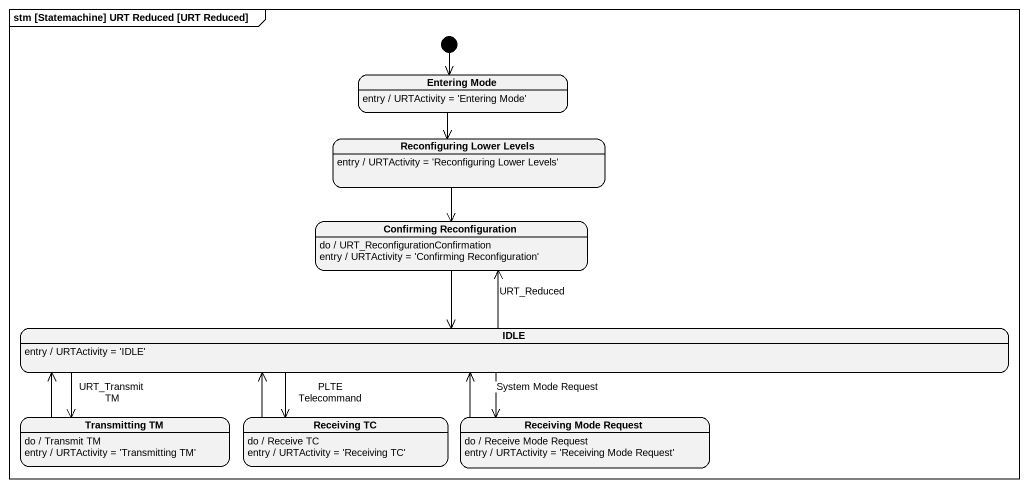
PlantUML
@startuml
mainframe stm [Statemachine] URT Reduced [URT Reduced]
hide empty description
state "Entering Mode" as Entering_Mode
Entering_Mode : entry / URTActivity = 'Entering Mode'
state "Reconfiguring Lower Levels" as Reconfiguring_Lower_Levels
Reconfiguring_Lower_Levels : entry / URTActivity = 'Reconfiguring Lower Levels'
state "Confirming Reconfiguration" as Confirming_Reconfiguration
Confirming_Reconfiguration : do / URT_ReconfigurationConfirmation
Confirming_Reconfiguration : entry / URTActivity = 'Confirming Reconfiguration'
state IDLE
IDLE : entry / URTActivity = 'IDLE'
state "Transmitting TM" as Transmitting_TM
Transmitting_TM : do / Transmit TM
Transmitting_TM : entry / URTActivity = 'Transmitting TM'
state "Receiving TC" as Receiving_TC
Receiving_TC : do / Receive TC
Receiving_TC : entry / URTActivity = 'Receiving TC'
state "Receiving Mode Request" as Receiving_Mode_Request
Receiving_Mode_Request : do / Receive Mode Request
Receiving_Mode_Request : entry / URTActivity = 'Receiving Mode Request'
[*] --> Entering_Mode
Entering_Mode --> Reconfiguring_Lower_Levels
Reconfiguring_Lower_Levels --> Confirming_Reconfiguration
Confirming_Reconfiguration --> IDLE
IDLE -up-> Confirming_Reconfiguration : URT_Reduced
IDLE -left-> Transmitting_TM : URT_Transmit TM
IDLE -left-> Receiving_TC : PLTE Telecommand
IDLE --> Receiving_Mode_Request : System Mode Request
Transmitting_TM -right-> IDLE
Receiving_TC -right-> IDLE
Receiving_Mode_Request -up-> IDLE
@enduml
